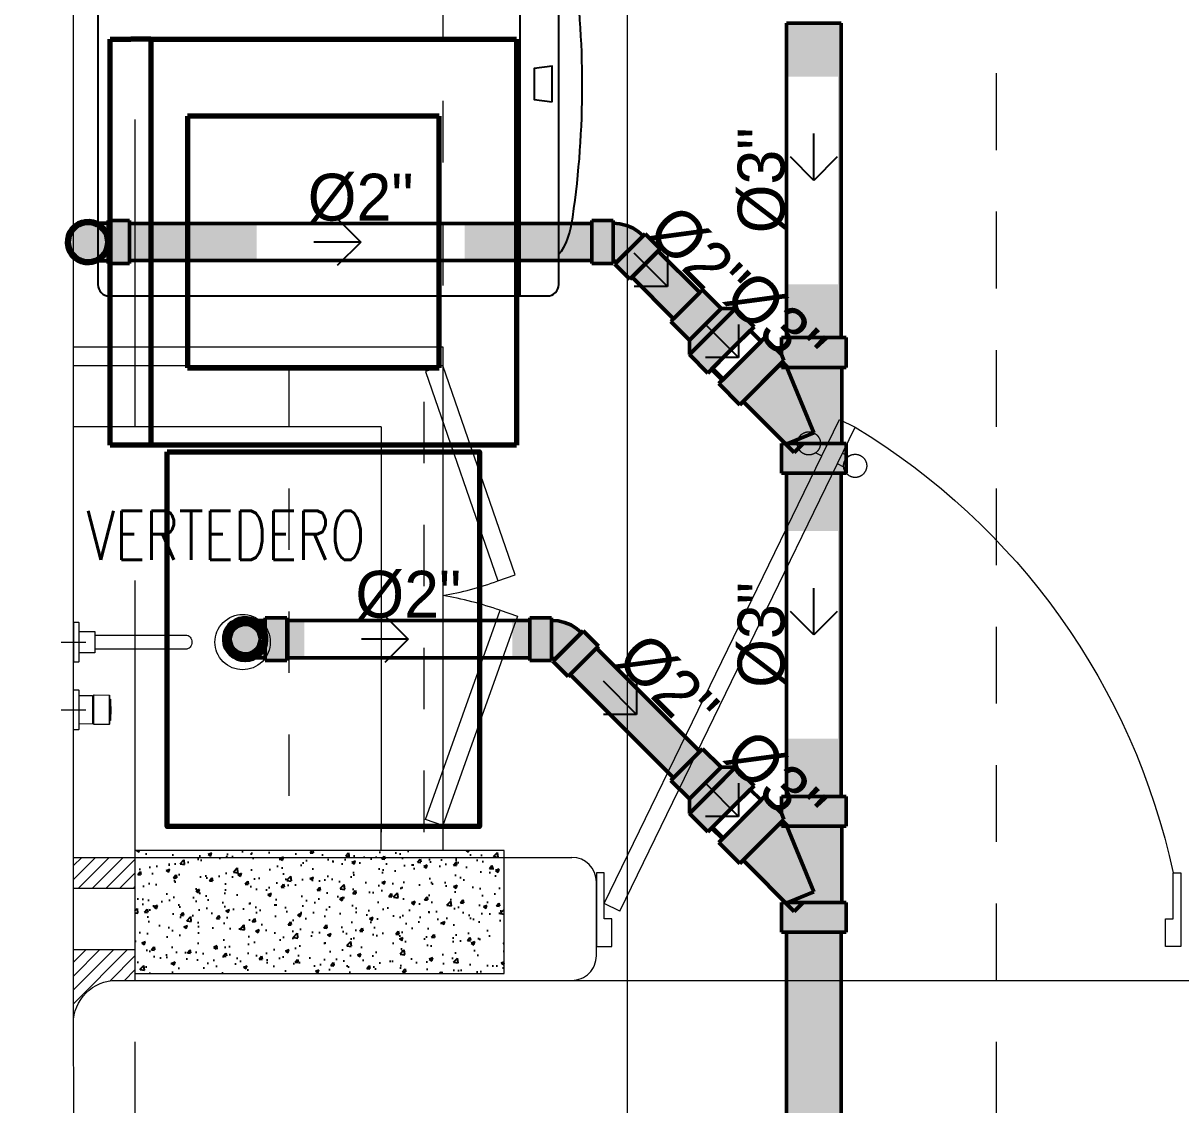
# Model space of a CAD drawing. Header units: metres. Extents: x -232 to 581, y 30 to 789.
# Drawn here: x 218.181 to 220.063, y 382.813 to 384.572 of the extents above; entities that cross this region are included whole.
import ezdxf

# ---------------------------------------------------------------- set-up
doc = ezdxf.new("R2010")
doc.units = ezdxf.units.M
for name, pattern in [('CENTER2', [28.575, 19.05, -3.175, 3.175, -3.175]), ('DASHED', [0.75, 0.5, -0.25]), ('HIDDEN2', [0.1875, 0.125, -0.0625])]:
    doc.linetypes.add(name, pattern=pattern)
for name, color, linetype, lineweight in [('A-DOOR', 35, 'Continuous', 5), ('A-WALL', 250, 'Continuous', 20), ('baños', 140, 'Continuous', 0), ('Columnas', 7, 'Continuous', 18), ('MOB FIJOS', 251, 'Continuous', 0), ('P-Appl-Std', 94, 'Continuous', 70), ('P-Fixt-Snk', 94, 'Continuous', 70), ('PLF 01', 252, 'Continuous', 9), ('PROYECCION', 9, 'DASHED', 0), ('textos', 7, 'Continuous', 0)]:
    doc.layers.add(name, color=color, linetype=linetype, lineweight=lineweight)
doc.layers.add('G-Risr-Std-Nplt', color=7, linetype='Continuous', lineweight=18, plot=False)
for name, color, linetype in [('HATCH', 8, 'Continuous'), ('M-SY-PIPE-STANDARD-Drenaje Ventilacion', 254, 'Continuous'), ('MOBILIARIOS', 252, 'Continuous')]:
    doc.layers.add(name, color=color, linetype=linetype)
doc.layers.add('M-SY-PIPE-STANDARD-Drenaje Sanitario', color=7, linetype='Continuous', true_color=0x726558)
doc.layers.add('PISO', color=7, linetype='Continuous', lineweight=5, true_color=0xe6e6e6)
doc.layers.add('Techos 1', color=7, linetype='HIDDEN2', lineweight=9, true_color=0x42391a)
doc.styles.add('Arch-Dim', font='romans.shx', dxfattribs={"width": 0.75})
doc.styles.add('DS-CAST-01', font='GOTHIC.TTF', dxfattribs={"height": 3})
doc.styles.get("Standard").update_dxf_attribs({"font": 'arial.ttf'})

# ---------------------------------------------------------------- blocks, each defined once
blk = doc.blocks.new('20.03.2026 LN 09 SEGUNDO NIVEL ARQ')
at = {"layer": 'Techos 1', "color": 5, "linetype": 'ByBlock'}
blk.add_line((76.0959, -55.1986), (76.0959, -63.3986), dxfattribs=at)
at = {"layer": 'Techos 1', "color": 5}
blk.add_line((76.6959, -55.5986), (76.6959, -63.3986), dxfattribs=at)
at = {"layer": 'baños', "color": 5, "linetype": 'Continuous', "flags": 8}
for tag, p in [('MODELNUMBER', (83.7813, -42.9175, 0)), ('MATERIAL', (83.7813, -42.9176, 0)), ('PRODUCT', (83.7813, -42.9176, 0)), ('TRADENAME', (83.7813, -42.9176, 0)), ('MODELNUMBER', (84.956, -42.9175, 0)), ('TRADENAME', (84.956, -42.9176, 0)), ('MATERIAL', (84.956, -42.9176, 0)), ('PRODUCT', (84.956, -42.9176, 0))]:
    blk.add_attdef(tag, p, '', height=0.0000254, rotation=180.0001, dxfattribs=at)
at = {"layer": 'baños', "color": 5, "linetype": 'Continuous'}
for tag, p, rotation in [('TRADENAME', (85.8912, -56.9933), 180.0001), ('MODELNUMBER', (85.8912, -56.9934), 180.0001), ('MATERIAL', (85.8914, -56.9932), 180.0001), ('PRODUCT', (85.8914, -56.9933), 180.0001), ('MODELNUMBER', (86.6008, -56.9934), 179.9999), ('MATERIAL', (86.6008, -56.9932), 179.9999), ('PRODUCT', (86.6008, -56.9933), 179.9999), ('TRADENAME', (86.6008, -56.9933), 179.9999)]:
    blk.add_attdef(tag, p, '', height=0.0000254, rotation=rotation, dxfattribs=at)
blk = doc.blocks.new('puerta 1.00')
at = {"layer": 'A-DOOR'}
for p, q in [((-0.15, -0.0125), (-0.9369, -0.3949)), ((-0.1376, -0.038), (-0.15, -0.0125)), ((-0.1376, -0.038), (-0.9245, -0.4204)), ((-0.8777, -0.3661), (-0.8826, -0.3559)), ((-0.8946, -0.3743), (-0.8996, -0.3641)), ((-0.9369, -0.3949), (-0.9245, -0.4204)), ((-0.8653, -0.3916), (-0.8603, -0.4018)), ((-0.8822, -0.3998), (-0.8772, -0.4101))]:
    blk.add_line(p, q, dxfattribs=at)
for points in [[(-0.08, 0), (-0.08, -0.025), (-0.125, -0.025), (-0.125, -0.0125), (-0.2, -0.0125), (-0.2, 0), (-0.08, 0)], [(-0.08, -0.95), (-0.08, -0.925), (-0.125, -0.925), (-0.125, -0.9375), (-0.2, -0.9375), (-0.2, -0.95), (-0.08, -0.95)]]:
    blk.add_lwpolyline(points, dxfattribs=at)
blk.add_arc((0.0366, 0.1602), 1.1229, 211.1336, 257.8343, dxfattribs=at)
for points in [[(-0.8982, -0.3642), (-0.9033, -0.3642), (-0.912, -0.3591), (-0.917, -0.3504), (-0.917, -0.3403), (-0.912, -0.3316), (-0.9033, -0.3265), (-0.8932, -0.3265), (-0.8844, -0.3316), (-0.8794, -0.3403), (-0.8794, -0.3504), (-0.8844, -0.3591), (-0.8932, -0.3642), (-0.8982, -0.3642)], [(-0.8617, -0.4394), (-0.8667, -0.4394), (-0.8754, -0.4344), (-0.8805, -0.4256), (-0.8805, -0.4156), (-0.8754, -0.4068), (-0.8667, -0.4018), (-0.8566, -0.4018), (-0.8479, -0.4068), (-0.8428, -0.4156), (-0.8428, -0.4257), (-0.8479, -0.4344), (-0.8566, -0.4394), (-0.8617, -0.4394)]]:
    blk.add_open_spline(points, degree=2, dxfattribs=at)
blk = doc.blocks.new('bn29-51')
at = {"linetype": 'CENTER2'}
for p, q in [((-0.11, 0.02), (-0.11, -0.02)), ((0, 0.02), (0, -0.02)), ((-0.09, 0), (-0.13, 0)), ((0.02, 0), (-0.02, 0))]:
    blk.add_line(p, q, dxfattribs=at)
at = {"linetype": 'Continuous'}
for p, q in [((-0.1425, 0), (-0.0775, 0)), ((-0.1425, 0), (-0.1425, -0.0081)), ((-0.0775, -0.0081), (-0.0775, 0)), ((0.0325, 0), (-0.0325, 0)), ((-0.0325, 0), (-0.0325, -0.0081)), ((0.0325, -0.0081), (0.0325, 0)), ((-0.142, -0.0086), (-0.078, -0.0086)), ((-0.1275, -0.0086), (-0.1275, -0.035)), ((-0.0925, -0.035), (-0.0925, -0.0086)), ((-0.032, -0.0086), (0.032, -0.0086)), ((-0.0232, -0.0086), (-0.023, -0.0305)), ((0.023, -0.0305), (0.0232, -0.0086)), ((-0.1275, -0.035), (-0.0925, -0.035)), ((-0.1215, -0.035), (-0.1215, -0.152)), ((-0.0985, -0.152), (-0.0985, -0.035)), ((-0.0242, -0.0335), (-0.024, -0.0579)), ((0.024, -0.0333), (-0.024, -0.0333)), ((-0.0226, -0.031), (-0.0226, -0.0322)), ((-0.0225, -0.031), (0.0225, -0.031)), ((0.0226, -0.0322), (0.0226, -0.031)), ((0.024, -0.0579), (0.0242, -0.0335)), ((0.0242, -0.0335), (0.0242, -0.0335)), ((-0.0175, -0.0587), (-0.0175, -0.06)), ((-0.017, -0.0605), (0.017, -0.0605)), ((-0.0071, -0.061), (-0.0071, -0.0605)), ((-0.0071, -0.061), (-0.0071, -0.0605)), ((-0.0071, -0.061), (-0.0071, -0.0605)), ((-0.0071, -0.061), (-0.0071, -0.0605)), ((-0.0071, -0.061), (-0.0071, -0.0605)), ((-0.0071, -0.061), (-0.0071, -0.0605)), ((-0.007, -0.061), (-0.0071, -0.061)), ((-0.0071, -0.061), (-0.0071, -0.061)), ((-0.0071, -0.061), (-0.0071, -0.061)), ((-0.0071, -0.061), (-0.0071, -0.061)), ((-0.0071, -0.061), (-0.0071, -0.061)), ((-0.0071, -0.061), (-0.0071, -0.061)), ((-0.007, -0.061), (-0.007, -0.0605)), ((-0.007, -0.061), (-0.007, -0.0605)), ((-0.007, -0.061), (-0.007, -0.0605)), ((-0.0069, -0.061), (-0.007, -0.061)), ((-0.007, -0.061), (-0.007, -0.061)), ((-0.007, -0.061), (-0.007, -0.061)), ((-0.0069, -0.061), (-0.0069, -0.0605)), ((-0.0069, -0.061), (-0.0069, -0.0605)), ((-0.0068, -0.061), (-0.0069, -0.061)), ((-0.0069, -0.061), (-0.0069, -0.061)), ((-0.0068, -0.061), (-0.0068, -0.0605)), ((-0.0068, -0.061), (-0.0068, -0.0605)), ((-0.0067, -0.061), (-0.0068, -0.061)), ((-0.0068, -0.061), (-0.0068, -0.061)), ((-0.0067, -0.061), (-0.0067, -0.0605)), ((-0.0067, -0.061), (-0.0067, -0.0605)), ((-0.0067, -0.061), (-0.0067, -0.0605)), ((-0.0066, -0.061), (-0.0067, -0.061)), ((-0.0067, -0.061), (-0.0067, -0.061)), ((-0.0067, -0.061), (-0.0067, -0.061)), ((-0.0066, -0.061), (-0.0066, -0.0605)), ((-0.0066, -0.061), (-0.0066, -0.0605)), ((-0.0065, -0.061), (-0.0066, -0.061)), ((-0.0066, -0.061), (-0.0066, -0.061)), ((-0.0065, -0.061), (-0.0065, -0.0605)), ((-0.0064, -0.061), (-0.0065, -0.061)), ((-0.0064, -0.061), (-0.0064, -0.0605)), ((-0.0063, -0.061), (-0.0064, -0.061)), ((-0.0063, -0.061), (-0.0063, -0.0605)), ((-0.0063, -0.061), (-0.0063, -0.0605)), ((-0.0062, -0.061), (-0.0063, -0.061)), ((-0.0063, -0.061), (-0.0063, -0.061)), ((-0.0062, -0.061), (-0.0062, -0.0605)), ((-0.0061, -0.061), (-0.0062, -0.061)), ((-0.0061, -0.061), (-0.0061, -0.0605)), ((-0.006, -0.061), (-0.0061, -0.061)), ((-0.006, -0.061), (-0.006, -0.0605)), ((-0.0058, -0.061), (-0.006, -0.061)), ((-0.0058, -0.061), (-0.0058, -0.0605)), ((-0.0057, -0.061), (-0.0058, -0.061)), ((-0.0057, -0.061), (-0.0057, -0.0605)), ((-0.0056, -0.061), (-0.0057, -0.061)), ((-0.0056, -0.061), (-0.0056, -0.0605)), ((-0.0055, -0.061), (-0.0056, -0.061)), ((-0.0055, -0.0605), (-0.0055, -0.061)), ((-0.0052, -0.061), (-0.0055, -0.061)), ((-0.0052, -0.061), (-0.0051, -0.061)), ((-0.0051, -0.0605), (-0.0051, -0.061)), ((-0.0051, -0.061), (-0.0051, -0.061)), ((-0.0051, -0.061), (-0.0034, -0.061)), ((-0.0034, -0.061), (-0.0034, -0.0605)), ((-0.0034, -0.061), (-0.0016, -0.061)), ((-0.0016, -0.061), (0.0016, -0.061)), ((0.0016, -0.061), (0.0027, -0.061)), ((0.0027, -0.061), (0.0027, -0.0605)), ((0.0027, -0.061), (0.0037, -0.061)), ((0.0037, -0.061), (0.0038, -0.061)), ((0.0038, -0.061), (0.0038, -0.0605)), ((0.0038, -0.061), (0.0052, -0.061)), ((0.0055, -0.061), (0.0052, -0.061)), ((0.0055, -0.061), (0.0055, -0.0605)), ((0.0055, -0.061), (0.0067, -0.061)), ((0.0067, -0.061), (0.0067, -0.0605)), ((0.0067, -0.061), (0.0069, -0.061)), ((0.0069, -0.061), (0.0069, -0.0605)), ((0.0175, -0.06), (0.0175, -0.0587)), ((-0.1215, -0.152), (-0.11, -0.152)), ((-0.1215, -0.152), (-0.1215, -0.1788)), ((-0.0985, -0.152), (-0.11, -0.152)), ((-0.0985, -0.1788), (-0.0985, -0.152)), ((-0.1215, -0.1788), (-0.1215, -0.1825)), ((-0.0985, -0.1825), (-0.0985, -0.1788))]:
    blk.add_line(p, q, dxfattribs=at)
for centre, radius, start, end in [((-0.142, -0.0081), 0.0005, 180, 270), ((-0.078, -0.0081), 0.0005, 270, 0), ((-0.032, -0.0081), 0.0005, 180, 270), ((0.032, -0.0081), 0.0005, 270, 0), ((-0.024, -0.0335), 0.0002, 89.9603, 180.7921), ((-0.0225, -0.0305), 0.0005, 180.5, 253.0499), ((-0.0221, -0.0322), 0.0005, 180.5, 205.8892), ((0, -0.0214), 0.0251, 205.8892, 208.3369), ((0, -0.0214), 0.0251, 331.6671, 334.1108), ((0.0225, -0.0305), 0.0005, 286.9501, 359.5), ((0.0221, -0.0322), 0.0005, 334.1108, 359.5), ((0.024, -0.0335), 0.0002, 359.5288, 90.0657), ((-0.017, -0.06), 0.0005, 180.5, 270), ((0.017, -0.06), 0.0005, 270, 359.5)]:
    blk.add_arc(centre, radius, start, end, dxfattribs=at)
for points, knots in [([(-0.024, -0.0579), (-0.024, -0.0579), (-0.0227, -0.0579), (-0.0174, -0.0579), (-0.0094, -0.0579), (-0.0031, -0.0579), (0.0018, -0.0579), (0.0054, -0.0579), (0.0113, -0.0579), (0.0176, -0.0579), (0.0226, -0.0579), (0.024, -0.0579), (0.024, -0.0579)], [0.2206625, 0.2206625, 0.2206625, 0.2206625, 0.2830677, 0.3454723, 0.4077886, 0.4703297, 0.470399, 0.5062925, 0.5420964, 0.5956479, 0.6553983, 0.7204072, 0.7204072, 0.7204072, 0.7204072]), ([(-0.024, -0.0579), (-0.024, -0.0579), (-0.024, -0.058), (-0.0239, -0.0581), (-0.0239, -0.0582), (-0.0238, -0.0583), (-0.0237, -0.0583), (-0.0236, -0.0584), (-0.0235, -0.0584)], [0, 0, 0, 0, 0.239285, 0.369927, 0.500175, 0.630368, 0.760882, 1, 1, 1, 1]), ([(0.0235, -0.0584), (0.0236, -0.0584), (0.0237, -0.0583), (0.0238, -0.0583), (0.0239, -0.0582), (0.0239, -0.0581), (0.024, -0.058), (0.024, -0.0579), (0.024, -0.0579)], [0, 0, 0, 0, 0.239117, 0.369631, 0.499824, 0.630072, 0.760714, 1, 1, 1, 1])]:
    blk.add_open_spline(points, degree=3, knots=knots, dxfattribs=at)
for points in [[(-0.0235, -0.0584), (-0.0214, -0.0585), (-0.0194, -0.0587), (-0.0175, -0.0588)], [(0.0175, -0.0588), (0.0194, -0.0587), (0.0214, -0.0585), (0.0235, -0.0584)], [(-0.1215, -0.1825), (-0.1215, -0.1851), (-0.119, -0.1903), (-0.113, -0.1925), (-0.11, -0.1925)], [(-0.11, -0.1925), (-0.107, -0.1925), (-0.101, -0.1903), (-0.0985, -0.1851), (-0.0985, -0.1825)]]:
    blk.add_open_spline(points, degree=3, dxfattribs=at)
blk = doc.blocks.new('cl02b-planta')
blk.add_lwpolyline([(1.0729, 0.6704), (0.3871, 0.6704)])
blk.add_lwpolyline([(0.7026, 0.6181), (0.7608, 0.6181), (0.757, 0.6473), (0.7064, 0.6473)], close=True)
for centre, start, end in [((0.4058, 1.3378), 90, 180), ((1.0541, 1.3378), 0, 90), ((0.4058, 0.626), 180, 270), ((1.0541, 0.626), 270, 360)]:
    blk.add_arc(centre, 0.0187, start, end)
for points in [[(1.0541, 1.3565), (0.838, 1.3565), (0.6219, 1.3565), (0.4058, 1.3565)], [(0.3871, 1.3378), (0.3871, 1.1005), (0.3871, 0.8633), (0.3871, 0.626)], [(1.0729, 0.626), (1.0729, 0.8633), (1.0729, 1.1005), (1.0729, 1.3378)], [(0.4058, 0.6072), (0.4221, 0.6072), (0.4385, 0.6072), (0.4549, 0.6072)]]:
    blk.add_open_spline(points, degree=3)
for points, knots in [([(0.4549, 0.6072), (0.6383, 0.6072), (0.8216, 0.6072), (1.005, 0.6072), (1.0214, 0.6072), (1.0378, 0.6072), (1.0541, 0.6072)], [-3.008028, -3.008028, -3.008028, -3.008028, -1.202999, -1.202999, -1.202999, -1.041988, -1.041988, -1.041988, -1.041988]), ([(0.4549, 0.6072), (0.4673, 0.5945), (0.4923, 0.5878), (0.5896, 0.5738), (0.6583, 0.5691), (0.73, 0.5691)], [-2.130599, -2.130599, -2.130599, -2.130599, -1.882644, -1.882644, -1.083277, -1.083277, -1.083277, -1.083277]), ([(0.73, 0.5691), (0.8016, 0.5691), (0.8703, 0.5738), (0.9676, 0.5878), (0.9926, 0.5945), (1.005, 0.6072)], [-1.083277, -1.083277, -1.083277, -1.083277, -0.28391, -0.28391, -0.035954, -0.035954, -0.035954, -0.035954])]:
    blk.add_open_spline(points, degree=3, knots=knots)
blk = doc.blocks.new('20.03.2026 LN 09 PRIMER NIVEL ARQ')
at = {"layer": 'HATCH'}
h = blk.add_hatch(dxfattribs=at)
h.set_pattern_fill('AR-CONC', color=1, scale=0.00032)
h.set_pattern_definition([(50, (109.59505, -7.243447), (0.058299094, -0.005100507), [0.006096, -0.067056]), (355, (109.59505, -7.24345), (-0.011277895, 0.06113819), [0.0048768, -0.053644987]), (100.451445, (109.59991, -7.24387), (0.0470212, 0.05603768), [0.005180803, -0.056988878]), (46.1842, (109.59505, -7.22719), (0.086745293, -0.013453545), [0.009144, -0.100584]), (96.63556, (109.60228, -7.22831), (0.075969323, 0.07917636), [0.00777121, -0.085483395]), (351.18415, (109.59505, -7.22719), (0.07596932, 0.07917636), [0.00731519, -0.080467114]), (21, (109.60318, -7.231255), (0.048516605, -0.032724863), [0.006096, -0.067056]), (326, (109.60318, -7.231255), (0.01977665, 0.05894015), [0.0048768, -0.0536448]), (71.451445, (109.607223, -7.23398), (0.068293254, 0.026215286), [0.005180803, -0.05698878]), (37.5, (109.595052, -7.243447), (0.000988353, 0.0270576124), [0, -0.05299456, 0, -0.0544576, 0, -0.053848]), (7.5, (109.595052, -7.243447), (0.021382292, 0.032057784), [0, -0.03104896, 0, -0.05177536, 0, -0.0205232]), (327.5, (109.576927, -7.243447), (0.0433889905, -0.001833198), [0, -0.02032, 0, -0.0633984, 0, -0.0841248]), (317.5, (109.5688, -7.243447), (0.047401338, 0.008136477), [0, -0.026416, 0, -0.04210304, 0, -0.0597408])])
h.paths.add_polyline_path([(-4.736, -60.6822), (-4.736, -60.8822), (-4.136, -60.8822), (-4.136, -60.6822)])
at = {"layer": 'PLF 01'}
h = blk.add_hatch(dxfattribs=at)
h.set_pattern_fill('LINE', color=1, scale=0.005, angle=45)
h.set_pattern_definition([(45, (109.595052, -7.243447), (-0.0112253202, 0.0112253202), [])])
h.paths.add_polyline_path([(-4.736, -60.7432), (-4.736, -60.6932), (-4.836, -60.6932), (-4.836, -60.7432)])
h.paths.add_polyline_path([(-4.836, -60.8432), (-4.836, -60.9632, -0.414214), (-4.766, -60.8932), (-4.736, -60.8932), (-4.736, -60.8822), (-4.736, -60.8432)])
at = {"layer": 'A-WALL', "color": 1}
for p, q in [((-4.836, -60.6932), (-4.736, -60.6932)), ((-4.736, -60.6932), (-4.026, -60.6932)), ((-4.836, -60.7432), (-4.736, -60.7432)), ((-4.836, -60.8432), (-4.736, -60.8432)), ((-4.736, -60.8822), (-4.736, -60.8932))]:
    blk.add_line(p, q, dxfattribs=at)
for points in [[(-4.836, -60.9632), (-4.836, -56.7432)], [(-4.766, -60.8932), (-4.736, -60.8932)]]:
    blk.add_lwpolyline(points, dxfattribs=at)
for points in [[(-6.3466, -59.9432), (-5.076, -59.9432, -0.414086), (-5.036, -59.9831), (-5.0355, -61.1032, 0.414086), (-4.9955, -61.1432), (-4.8754, -61.1432, 0.415429), (-4.8354, -61.103), (-4.836, -60.9632, 0)], [(-4.736, -60.8932), (-4.026, -60.8932, 0.414214), (-3.986, -60.8532), (-3.986, -60.7332)], [(-4.836, -60.9632, -0.414214), (-4.766, -60.8932), (-4.056, -60.8932)]]:
    blk.add_lwpolyline(points, format="xyb", dxfattribs=at)
blk.add_arc((-4.026, -60.7332), 0.04, 0, 90, dxfattribs=at)
at = {"layer": 'baños', "color": 1}
blk.add_ellipse((-4.561, -60.3432), major_axis=(0.0318, -0.0318), ratio=1, start_param=2.356194489560823, end_param=8.639379796740409, dxfattribs=at)
at = {"layer": 'Columnas', "color": 1}
blk.add_lwpolyline([(-4.736, -60.6822), (-4.736, -60.8822), (-4.136, -60.8822), (-4.136, -60.6822)], close=True, dxfattribs=at)
at = {"layer": 'MOB FIJOS', "color": 1}
for p, q in [((-4.836, -59.8632), (-4.2357, -59.8632)), ((-4.836, -59.8932), (-4.2357, -59.8932)), ((-4.2357, -59.8932), (-4.2357, -60.6413)), ((-4.336, -59.9932), (-4.836, -59.9932)), ((-4.3357, -59.9932), (-4.3357, -60.6522))]:
    blk.add_line(p, q, dxfattribs=at)
for points in [[(-4.1463, -60.2435), (-4.118, -60.2337), (-4.2357, -59.8932), (-4.264, -59.903)], [(-4.1426, -60.2914), (-4.1142, -60.3012), (-4.2357, -60.6413), (-4.264, -60.6315)], [(-4.3357, -60.6413), (-4.2357, -60.6413), (-4.2357, -60.6822), (-4.3357, -60.6822)]]:
    blk.add_lwpolyline(points, close=True, dxfattribs=at)
for centre, radius, start, end in [((-4.3055, -59.8245), 0.4482, 278.9618, 290.7999), ((-4.3399, -60.8597), 0.6016, 70.8569, 80.0265)]:
    blk.add_arc(centre, radius, start, end, dxfattribs=at)
at = {"layer": 'PISO', "color": 1, "linetype": 'DASHED'}
blk.add_line((-4.736, -56.4932), (-4.736, -62.4932), dxfattribs=at)
at = {"layer": 'PISO', "color": 1}
blk.add_line((-4.026, -60.8932), (-2.996, -60.8932), dxfattribs=at)
at = {"layer": 'PROYECCION', "color": 1, "linetype": 'DASHED', "ltscale": 0.1}
for p, q in [((-4.2361, -58.2632), (-4.2357, -59.8932)), ((-4.486, -59.8932), (-4.486, -60.6932)), ((-4.2657, -60.6522), (-4.2657, -59.8932))]:
    blk.add_line(p, q, dxfattribs=at)
at = {"layer": 'Techos 1', "color": 1}
blk.add_line((-3.936, -55.1932), (-3.936, -63.3932), dxfattribs=at)
at = {"layer": 'A-DOOR', "color": 1, "xscale": -1.000000000000001, "rotation": 90}
blk.add_blockref('puerta 1.00', (-3.986, -60.9182), dxfattribs=at)
blk.add_blockref('puerta 1.00', (-3.986, -60.9182), dxfattribs=at)
at = {"layer": 'baños', "color": 1, "xscale": -1.000000000000001, "rotation": 90}
blk.add_blockref('bn29-51', (-4.836, -60.4532), dxfattribs=at)
at = {"layer": 'MOBILIARIOS', "color": 1, "rotation": 90}
blk.add_blockref('cl02b-planta', (-3.4399, -60.1674), dxfattribs=at)
at = {"layer": 'baños', "color": 1, "linetype": 'Continuous'}
for tag, p in [('MODELNUMBER', (-12.0611, -62.0707)), ('MATERIAL', (-12.0611, -62.0709)), ('PRODUCT', (-12.0611, -62.0708)), ('TRADENAME', (-12.0611, -62.0708))]:
    blk.add_attdef(tag, p, '', height=0.0000254, rotation=359.9999, dxfattribs=at)
at = {"layer": 'textos', "color": 1, "lineweight": 13, "insert": (-4.8145, -60.1295), "char_height": 0.08, "width": 26.65337, "attachment_point": 1, "style": 'Arch-Dim'}
blk.add_mtext('\\pxt5.9124,29;VERTEDERO', dxfattribs=at)
blk = doc.blocks.new('_Open90')
at = {"color": 0, "linetype": 'ByBlock', "lineweight": -2}
for p, q in [((-0.5, 0.5), (0, 0)), ((0, 0), (-1, 0)), ((0, 0), (-0.5, -0.5))]:
    blk.add_line(p, q, dxfattribs=at)
blk = doc.blocks.new('Aecb_Duct_Rnd_2Line_Open')
at = {"layer": 'G-Risr-Std-Nplt', "color": 0, "linetype": 'ByBlock', "lineweight": -2}
blk.add_circle((0, 0), 1, dxfattribs=at)
blk = doc.blocks.new('DR 20.03.26 LN09')
at = {"layer": 'M-SY-PIPE-STANDARD-Drenaje Sanitario', "linetype": 'Continuous', "lineweight": 50}
for points in [[(-14499.546, -2929.82), (-14497.796, -2929.82), (-14496.046, -2929.82), (-14496.046, -2909.68), (-14497.796, -2909.68), (-14499.546, -2909.68), (-14499.546, -2913.099), (-14496.247, -2913.099), (-14496.247, -2926.401), (-14499.546, -2926.401)], [(-14545.605, -2923.442), (-14545.63, -2923.7), (-14545.605, -2923.958), (-14545.533, -2924.207), (-14545.415, -2924.438), (-14545.256, -2924.642), (-14545.061, -2924.813), (-14544.838, -2924.945), (-14544.594, -2925.032), (-14544.338, -2925.072), (-14544.079, -2925.064), (-14543.827, -2925.007), (-14543.589, -2924.903), (-14542.973, -2924.903), (-14542.973, -2925.075), (-14541.598, -2925.075), (-14541.598, -2922.325), (-14542.973, -2922.325), (-14542.973, -2922.497), (-14543.589, -2922.497), (-14543.827, -2922.393), (-14544.079, -2922.336), (-14544.338, -2922.328), (-14544.594, -2922.368), (-14544.838, -2922.455), (-14545.061, -2922.587), (-14545.256, -2922.758), (-14545.415, -2922.962), (-14545.533, -2923.193)], [(-14543.579, -2924.892), (-14543.589, -2924.903), (-14542.973, -2924.903), (-14542.973, -2925.075), (-14541.598, -2925.075), (-14541.598, -2922.325), (-14542.973, -2922.325), (-14542.973, -2922.497), (-14543.589, -2922.497), (-14543.581, -2922.506), (-14543.625, -2922.478), (-14543.867, -2922.381), (-14544.124, -2922.331), (-14544.385, -2922.331), (-14544.642, -2922.381), (-14544.885, -2922.478), (-14545.105, -2922.619), (-14545.294, -2922.8), (-14545.445, -2923.012), (-14545.554, -2923.25), (-14545.616, -2923.504), (-14545.628, -2923.765), (-14545.591, -2924.024), (-14545.505, -2924.271), (-14545.375, -2924.498), (-14545.203, -2924.695), (-14544.998, -2924.857), (-14544.766, -2924.976), (-14544.515, -2925.05), (-14544.255, -2925.075), (-14543.994, -2925.05), (-14543.744, -2924.976)], [(-14545.43, -2923.531), (-14545.441, -2923.756), (-14545.409, -2923.98), (-14545.335, -2924.193), (-14545.222, -2924.389), (-14545.074, -2924.559), (-14544.897, -2924.699), (-14544.696, -2924.802), (-14544.479, -2924.866), (-14544.255, -2924.887), (-14544.03, -2924.866), (-14543.813, -2924.802), (-14543.613, -2924.699), (-14543.435, -2924.559), (-14543.287, -2924.389), (-14543.174, -2924.193), (-14543.101, -2923.98), (-14543.068, -2923.756), (-14543.079, -2923.531), (-14543.132, -2923.312), (-14543.226, -2923.106), (-14543.357, -2922.922), (-14543.521, -2922.767), (-14543.71, -2922.644), (-14543.92, -2922.561), (-14544.142, -2922.518), (-14544.367, -2922.518), (-14544.589, -2922.561), (-14544.799, -2922.644), (-14544.989, -2922.767), (-14545.152, -2922.922), (-14545.283, -2923.106), (-14545.377, -2923.312)], [(-14541.598, -2923.7), (-14541.598, -2924.887), (-14533.455, -2924.887), (-14533.455, -2922.512), (-14541.598, -2922.512)], [(-14512.01, -2924.887), (-14512.01, -2923.7), (-14512.01, -2922.512), (-14520.153, -2922.512), (-14520.153, -2924.887)], [(-14512.01, -2922.325), (-14512.01, -2925.075), (-14510.635, -2925.075), (-14510.635, -2924.903), (-14510.587, -2924.907), (-14510.54, -2924.918), (-14510.496, -2924.936), (-14510.455, -2924.962), (-14510.419, -2924.993), (-14510.54, -2925.114), (-14509.568, -2926.086), (-14507.623, -2924.142), (-14508.596, -2923.17), (-14508.717, -2923.291), (-14509.041, -2923.015), (-14509.404, -2922.792), (-14509.797, -2922.63), (-14510.211, -2922.53), (-14510.635, -2922.497), (-14510.635, -2922.325)], [(-14508.596, -2925.114), (-14509.435, -2925.954), (-14506.771, -2928.618), (-14505.932, -2927.778), (-14505.092, -2926.939), (-14507.756, -2924.275)], [(-14505.932, -2927.778), (-14506.948, -2928.795), (-14505.766, -2929.977), (-14505.766, -2930.905), (-14504.584, -2932.087), (-14503.103, -2930.607), (-14501.623, -2929.126), (-14502.805, -2927.944), (-14503.733, -2927.944), (-14504.915, -2926.762)], [(-14500.945, -2929.826), (-14503.884, -2932.765), (-14502.536, -2934.113), (-14502.326, -2933.903), (-14499.628, -2936.601), (-14499.875, -2936.601), (-14499.875, -2938.507), (-14497.796, -2938.507), (-14495.718, -2938.507), (-14495.718, -2936.601), (-14496.015, -2936.601), (-14496.015, -2931.726), (-14495.718, -2931.726), (-14495.718, -2929.82), (-14497.796, -2929.82), (-14499.875, -2929.82), (-14499.875, -2930.896)], [(-14504.341, -2931.844), (-14503.652, -2932.533), (-14503.51, -2932.391), (-14504.199, -2931.702)], [(-14499.546, -2959.205), (-14497.796, -2959.205), (-14496.046, -2959.205), (-14496.046, -2938.507), (-14497.796, -2938.507), (-14499.546, -2938.507), (-14499.546, -2942.206), (-14496.247, -2942.206), (-14496.247, -2955.507), (-14499.546, -2955.507)], [(-14533.52, -2950.32), (-14533.53, -2950.332), (-14532.914, -2950.332), (-14532.914, -2950.504), (-14531.539, -2950.504), (-14531.539, -2947.754), (-14532.914, -2947.754), (-14532.914, -2947.925), (-14533.53, -2947.925), (-14533.522, -2947.934), (-14533.566, -2947.906), (-14533.808, -2947.809), (-14534.065, -2947.76), (-14534.326, -2947.76), (-14534.583, -2947.809), (-14534.826, -2947.906), (-14535.046, -2948.048), (-14535.235, -2948.228), (-14535.387, -2948.441), (-14535.495, -2948.679), (-14535.557, -2948.933), (-14535.569, -2949.194), (-14535.532, -2949.453), (-14535.447, -2949.7), (-14535.316, -2949.926), (-14535.145, -2950.124), (-14534.939, -2950.285), (-14534.707, -2950.405), (-14534.456, -2950.479), (-14534.196, -2950.504), (-14533.936, -2950.479), (-14533.685, -2950.405)], [(-14535.541, -2948.935), (-14535.554, -2949.193), (-14535.517, -2949.449), (-14535.432, -2949.693), (-14535.303, -2949.917), (-14535.134, -2950.112), (-14534.931, -2950.272), (-14534.701, -2950.391), (-14534.453, -2950.463), (-14534.196, -2950.488), (-14533.938, -2950.463), (-14533.691, -2950.391), (-14533.461, -2950.272), (-14533.258, -2950.112), (-14533.088, -2949.917), (-14532.959, -2949.693), (-14532.875, -2949.449), (-14532.838, -2949.193), (-14532.85, -2948.935), (-14532.911, -2948.684), (-14533.018, -2948.449), (-14533.168, -2948.238), (-14533.355, -2948.06), (-14533.573, -2947.92), (-14533.813, -2947.824), (-14534.067, -2947.775), (-14534.325, -2947.775), (-14534.579, -2947.824), (-14534.819, -2947.92), (-14535.036, -2948.06), (-14535.223, -2948.238), (-14535.373, -2948.449), (-14535.48, -2948.684)], [(-14515.967, -2947.754), (-14515.967, -2950.504), (-14514.592, -2950.504), (-14514.592, -2950.332), (-14514.544, -2950.335), (-14514.497, -2950.347), (-14514.453, -2950.365), (-14514.412, -2950.39), (-14514.376, -2950.421), (-14514.497, -2950.543), (-14513.525, -2951.515), (-14511.58, -2949.57), (-14512.553, -2948.598), (-14512.674, -2948.72), (-14512.998, -2948.443), (-14513.361, -2948.221), (-14513.754, -2948.058), (-14514.168, -2947.959), (-14514.592, -2947.925), (-14514.592, -2947.754)], [(-14535.35, -2948.849), (-14535.382, -2949.072), (-14535.371, -2949.298), (-14535.318, -2949.517), (-14535.224, -2949.722), (-14535.093, -2949.906), (-14534.93, -2950.062), (-14534.74, -2950.184), (-14534.53, -2950.268), (-14534.309, -2950.311), (-14534.083, -2950.311), (-14533.861, -2950.268), (-14533.652, -2950.184), (-14533.462, -2950.062), (-14533.298, -2949.906), (-14533.167, -2949.722), (-14533.074, -2949.517), (-14533.02, -2949.298), (-14533.01, -2949.072), (-14533.042, -2948.849), (-14533.116, -2948.635), (-14533.228, -2948.44), (-14533.376, -2948.269), (-14533.554, -2948.13), (-14533.754, -2948.026), (-14533.971, -2947.962), (-14534.196, -2947.941), (-14534.42, -2947.962), (-14534.637, -2948.026), (-14534.838, -2948.13), (-14535.015, -2948.269), (-14535.163, -2948.44), (-14535.276, -2948.635)], [(-14531.539, -2949.129), (-14531.539, -2950.316), (-14530.404, -2950.316), (-14530.404, -2947.941), (-14531.539, -2947.941)], [(-14515.967, -2950.316), (-14515.967, -2949.129), (-14515.967, -2947.941), (-14517.102, -2947.941), (-14517.102, -2950.316)], [(-14512.553, -2950.543), (-14513.392, -2951.382), (-14506.771, -2958.004), (-14505.932, -2957.164), (-14505.092, -2956.324), (-14511.713, -2949.703)], [(-14505.932, -2957.164), (-14506.948, -2958.18), (-14505.766, -2959.363), (-14505.766, -2960.291), (-14504.584, -2961.473), (-14503.103, -2959.992), (-14501.623, -2958.512), (-14502.805, -2957.33), (-14503.733, -2957.33), (-14504.915, -2956.147)], [(-14500.945, -2959.211), (-14503.884, -2962.15), (-14502.536, -2963.498), (-14502.326, -2963.288), (-14499.628, -2965.987), (-14499.875, -2965.987), (-14499.875, -2967.893), (-14497.796, -2967.893), (-14495.718, -2967.893), (-14495.718, -2965.987), (-14496.015, -2965.987), (-14496.015, -2961.112), (-14495.718, -2961.112), (-14495.718, -2959.205), (-14497.796, -2959.205), (-14499.875, -2959.205), (-14499.875, -2960.282)], [(-14504.341, -2961.23), (-14503.652, -2961.918), (-14503.51, -2961.776), (-14504.199, -2961.088)], [(-14499.546, -3125.261), (-14496.046, -3125.261), (-14496.046, -2967.893), (-14497.796, -2967.893), (-14499.546, -2967.893), (-14499.546, -3038.973), (-14496.247, -3038.973), (-14496.247, -3052.275), (-14499.546, -3052.275)]]:
    blk.add_hatch(color=251, dxfattribs=at).paths.add_polyline_path(points, flags=0)
at = {"layer": 'M-SY-PIPE-STANDARD-Drenaje Sanitario', "color": 251, "linetype": 'Continuous', "lineweight": 50}
for points in [[(-14499.546, -2909.68), (-14499.546, -2929.82)], [(-14496.046, -2909.68), (-14499.546, -2909.68)], [(-14496.046, -2929.82), (-14496.046, -2909.68)], [(-14544.255, -2925.075), (-14543.994, -2925.05), (-14543.744, -2924.976), (-14543.511, -2924.857), (-14543.306, -2924.695), (-14543.135, -2924.498), (-14543.004, -2924.271), (-14542.918, -2924.024), (-14542.881, -2923.765), (-14542.894, -2923.504), (-14542.955, -2923.25), (-14543.064, -2923.012), (-14543.215, -2922.8), (-14543.405, -2922.619), (-14543.625, -2922.478), (-14543.867, -2922.381), (-14544.124, -2922.331), (-14544.385, -2922.331), (-14544.642, -2922.381), (-14544.885, -2922.478), (-14545.105, -2922.619), (-14545.294, -2922.8), (-14545.445, -2923.012), (-14545.554, -2923.25), (-14545.616, -2923.504), (-14545.628, -2923.765), (-14545.591, -2924.024), (-14545.505, -2924.271), (-14545.375, -2924.498), (-14545.203, -2924.695), (-14544.998, -2924.857), (-14544.766, -2924.976), (-14544.515, -2925.05), (-14544.255, -2925.075)], [(-14542.973, -2923.201), (-14543.091, -2922.967), (-14543.252, -2922.759), (-14543.449, -2922.586), (-14543.675, -2922.453), (-14543.922, -2922.366), (-14544.182, -2922.327), (-14544.444, -2922.338), (-14544.699, -2922.399), (-14544.938, -2922.507), (-14545.152, -2922.658), (-14545.333, -2922.848), (-14545.476, -2923.068), (-14545.574, -2923.311), (-14545.623, -2923.569), (-14545.623, -2923.831), (-14545.574, -2924.089), (-14545.476, -2924.332), (-14545.333, -2924.552), (-14545.152, -2924.742), (-14544.938, -2924.893), (-14544.699, -2925.001), (-14544.444, -2925.062), (-14544.182, -2925.073), (-14543.922, -2925.034), (-14543.675, -2924.947), (-14543.449, -2924.814), (-14543.252, -2924.641), (-14543.091, -2924.433), (-14542.973, -2924.199)], [(-14544.255, -2924.903), (-14544.027, -2924.881), (-14543.807, -2924.817), (-14543.604, -2924.712), (-14543.424, -2924.571), (-14543.275, -2924.398), (-14543.16, -2924.2), (-14543.085, -2923.984), (-14543.053, -2923.757), (-14543.064, -2923.529), (-14543.118, -2923.306), (-14543.213, -2923.098), (-14543.345, -2922.912), (-14543.511, -2922.754), (-14543.703, -2922.631), (-14543.916, -2922.546), (-14544.14, -2922.502), (-14544.369, -2922.502), (-14544.594, -2922.546), (-14544.806, -2922.631), (-14544.998, -2922.754), (-14545.164, -2922.912), (-14545.297, -2923.098), (-14545.392, -2923.306), (-14545.445, -2923.529), (-14545.456, -2923.757), (-14545.424, -2923.984), (-14545.349, -2924.2), (-14545.235, -2924.398), (-14545.085, -2924.571), (-14544.905, -2924.712), (-14544.702, -2924.817), (-14544.482, -2924.881), (-14544.255, -2924.903)], [(-14544.255, -2924.903), (-14544.476, -2924.883), (-14544.689, -2924.822), (-14544.888, -2924.723), (-14545.065, -2924.589), (-14545.215, -2924.425), (-14545.332, -2924.236), (-14545.412, -2924.029), (-14545.453, -2923.811), (-14545.453, -2923.589), (-14545.412, -2923.371), (-14545.332, -2923.164), (-14545.215, -2922.975), (-14545.065, -2922.811), (-14544.888, -2922.677), (-14544.689, -2922.578), (-14544.476, -2922.517), (-14544.255, -2922.497)], [(-14542.973, -2922.497), (-14544.255, -2922.497)], [(-14542.973, -2922.497), (-14544.255, -2922.497)], [(-14542.973, -2922.325), (-14542.973, -2923.201)], [(-14542.973, -2922.325), (-14541.598, -2922.325)], [(-14542.973, -2922.325), (-14542.973, -2925.075)], [(-14541.598, -2922.325), (-14542.973, -2922.325)], [(-14542.973, -2924.903), (-14542.973, -2922.497)], [(-14542.973, -2924.903), (-14542.973, -2922.497)], [(-14541.598, -2925.075), (-14541.598, -2922.325)], [(-14541.598, -2925.075), (-14541.598, -2922.325)], [(-14512.01, -2922.512), (-14541.598, -2922.512)], [(-14541.598, -2922.512), (-14541.598, -2924.887)], [(-14512.01, -2922.325), (-14512.01, -2925.075)], [(-14512.01, -2922.325), (-14510.635, -2922.325)], [(-14512.01, -2924.887), (-14512.01, -2922.512)], [(-14510.635, -2925.075), (-14510.635, -2922.325)], [(-14510.635, -2924.903), (-14510.635, -2922.497)], [(-14510.635, -2922.497), (-14510.211, -2922.53), (-14509.797, -2922.63), (-14509.404, -2922.792), (-14509.041, -2923.015), (-14508.717, -2923.291)], [(-14508.596, -2923.17), (-14510.54, -2925.114)], [(-14508.717, -2923.291), (-14510.419, -2924.993)], [(-14508.596, -2923.17), (-14507.623, -2924.142)], [(-14509.568, -2926.086), (-14507.623, -2924.142)], [(-14542.973, -2924.199), (-14542.973, -2925.075)], [(-14541.598, -2924.887), (-14512.01, -2924.887)], [(-14507.756, -2924.275), (-14509.435, -2925.954)], [(-14505.092, -2926.939), (-14507.756, -2924.275)], [(-14544.255, -2924.903), (-14542.973, -2924.903)], [(-14544.255, -2924.903), (-14542.973, -2924.903)], [(-14542.973, -2925.075), (-14541.598, -2925.075)], [(-14541.598, -2925.075), (-14542.973, -2925.075)], [(-14512.01, -2925.075), (-14510.635, -2925.075)], [(-14510.419, -2924.993), (-14510.465, -2924.955), (-14510.518, -2924.926), (-14510.575, -2924.909), (-14510.635, -2924.903)], [(-14510.54, -2925.114), (-14509.568, -2926.086)], [(-14509.435, -2925.954), (-14506.771, -2928.618)], [(-14506.771, -2928.618), (-14505.092, -2926.939)], [(-14504.915, -2926.762), (-14505.932, -2927.778)], [(-14503.733, -2927.944), (-14504.915, -2926.762)], [(-14505.932, -2927.778), (-14506.948, -2928.795)], [(-14502.805, -2927.944), (-14505.766, -2930.905)], [(-14505.766, -2929.977), (-14503.733, -2927.944)], [(-14504.749, -2928.961), (-14503.733, -2927.944)], [(-14502.805, -2927.944), (-14504.285, -2929.425)], [(-14503.733, -2927.944), (-14502.805, -2927.944)], [(-14501.623, -2929.126), (-14502.805, -2927.944)], [(-14505.766, -2929.977), (-14506.948, -2928.795)], [(-14505.766, -2929.977), (-14504.749, -2928.961)], [(-14503.103, -2930.607), (-14501.623, -2929.126)], [(-14504.285, -2929.425), (-14505.766, -2930.905)], [(-14505.766, -2930.905), (-14505.766, -2929.977)], [(-14501.866, -2929.369), (-14504.341, -2931.844)], [(-14500.945, -2929.826), (-14503.884, -2932.765)], [(-14503.652, -2932.533), (-14501.177, -2930.058)], [(-14501.177, -2930.058), (-14501.866, -2929.369)], [(-14499.875, -2930.896), (-14500.945, -2929.826)], [(-14497.796, -2929.82), (-14499.875, -2929.82)], [(-14499.875, -2930.896), (-14499.875, -2929.82)], [(-14499.546, -2929.82), (-14496.046, -2929.82)], [(-14495.718, -2929.82), (-14497.796, -2929.82)], [(-14495.718, -2931.726), (-14495.718, -2929.82)], [(-14504.584, -2932.087), (-14503.103, -2930.607)], [(-14504.584, -2932.087), (-14505.766, -2930.905)], [(-14502.536, -2934.113), (-14499.712, -2931.288)], [(-14502.326, -2933.903), (-14499.807, -2931.384)], [(-14499.712, -2931.288), (-14499.875, -2930.896)], [(-14499.875, -2931.726), (-14499.875, -2931.451)], [(-14499.807, -2931.384), (-14499.465, -2931.726)], [(-14504.341, -2931.844), (-14503.652, -2932.533)], [(-14499.875, -2931.726), (-14497.796, -2931.726)], [(-14499.465, -2931.726), (-14499.465, -2931.726), (-14499.531, -2931.726)], [(-14499.465, -2931.726), (-14499.531, -2931.726)], [(-14499.531, -2931.726), (-14497.796, -2935.913)], [(-14496.015, -2931.726), (-14499.465, -2931.726)], [(-14497.796, -2931.726), (-14495.718, -2931.726)], [(-14496.015, -2936.601), (-14496.015, -2931.726)], [(-14502.536, -2934.113), (-14503.884, -2932.765)], [(-14499.056, -2937.173), (-14502.326, -2933.903)], [(-14497.796, -2935.913), (-14499.456, -2936.601)], [(-14497.796, -2936.601), (-14499.875, -2936.601)], [(-14499.875, -2938.507), (-14499.875, -2936.601)], [(-14499.456, -2936.601), (-14498.484, -2936.601)], [(-14498.484, -2936.601), (-14499.056, -2937.173)], [(-14496.015, -2936.601), (-14498.484, -2936.601)], [(-14495.718, -2936.601), (-14497.796, -2936.601)], [(-14495.718, -2938.507), (-14495.718, -2936.601)], [(-14499.875, -2938.507), (-14497.796, -2938.507)], [(-14499.546, -2938.507), (-14499.546, -2959.205)], [(-14496.046, -2938.507), (-14499.546, -2938.507)], [(-14497.796, -2938.507), (-14495.718, -2938.507)], [(-14496.046, -2959.205), (-14496.046, -2938.507)], [(-14534.196, -2950.504), (-14533.936, -2950.479), (-14533.685, -2950.405), (-14533.452, -2950.285), (-14533.247, -2950.124), (-14533.076, -2949.926), (-14532.945, -2949.7), (-14532.86, -2949.453), (-14532.822, -2949.194), (-14532.835, -2948.933), (-14532.896, -2948.679), (-14533.005, -2948.441), (-14533.157, -2948.228), (-14533.346, -2948.048), (-14533.566, -2947.906), (-14533.808, -2947.809), (-14534.065, -2947.76), (-14534.326, -2947.76), (-14534.583, -2947.809), (-14534.826, -2947.906), (-14535.046, -2948.048), (-14535.235, -2948.228), (-14535.387, -2948.441), (-14535.495, -2948.679), (-14535.557, -2948.933), (-14535.569, -2949.194), (-14535.532, -2949.453), (-14535.447, -2949.7), (-14535.316, -2949.926), (-14535.145, -2950.124), (-14534.939, -2950.285), (-14534.707, -2950.405), (-14534.456, -2950.479), (-14534.196, -2950.504)], [(-14534.196, -2950.488), (-14534.453, -2950.463), (-14534.701, -2950.391), (-14534.931, -2950.272), (-14535.134, -2950.112), (-14535.303, -2949.917), (-14535.432, -2949.693), (-14535.517, -2949.449), (-14535.554, -2949.193), (-14535.541, -2948.935), (-14535.48, -2948.684), (-14535.373, -2948.449), (-14535.223, -2948.238), (-14535.036, -2948.06), (-14534.819, -2947.92), (-14534.579, -2947.824), (-14534.325, -2947.775), (-14534.067, -2947.775), (-14533.813, -2947.824), (-14533.573, -2947.92), (-14533.355, -2948.06), (-14533.168, -2948.238), (-14533.018, -2948.449), (-14532.911, -2948.684), (-14532.85, -2948.935), (-14532.838, -2949.193), (-14532.875, -2949.449), (-14532.959, -2949.693), (-14533.088, -2949.917), (-14533.258, -2950.112), (-14533.461, -2950.272), (-14533.691, -2950.391), (-14533.938, -2950.463), (-14534.196, -2950.488)], [(-14532.914, -2947.754), (-14532.914, -2948.63)], [(-14532.914, -2947.754), (-14531.539, -2947.754)], [(-14531.539, -2950.504), (-14531.539, -2947.754)], [(-14515.967, -2947.754), (-14515.967, -2950.504)], [(-14515.967, -2947.754), (-14514.592, -2947.754)], [(-14514.592, -2950.504), (-14514.592, -2947.754)], [(-14534.196, -2950.332), (-14533.968, -2950.31), (-14533.749, -2950.245), (-14533.545, -2950.141), (-14533.365, -2949.999), (-14533.216, -2949.826), (-14533.101, -2949.628), (-14533.027, -2949.412), (-14532.994, -2949.186), (-14533.005, -2948.957), (-14533.059, -2948.735), (-14533.154, -2948.527), (-14533.286, -2948.341), (-14533.452, -2948.183), (-14533.644, -2948.059), (-14533.857, -2947.974), (-14534.081, -2947.931), (-14534.31, -2947.931), (-14534.535, -2947.974), (-14534.747, -2948.059), (-14534.939, -2948.183), (-14535.105, -2948.341), (-14535.238, -2948.527), (-14535.333, -2948.735), (-14535.387, -2948.957), (-14535.398, -2949.186), (-14535.365, -2949.412), (-14535.29, -2949.628), (-14535.176, -2949.826), (-14535.026, -2949.999), (-14534.846, -2950.141), (-14534.643, -2950.245), (-14534.423, -2950.31), (-14534.196, -2950.332)], [(-14532.914, -2947.925), (-14534.196, -2947.925)], [(-14532.914, -2950.332), (-14532.914, -2947.925)], [(-14515.967, -2947.941), (-14531.539, -2947.941)], [(-14531.539, -2947.941), (-14531.539, -2950.316)], [(-14515.967, -2950.316), (-14515.967, -2947.941)], [(-14514.592, -2950.332), (-14514.592, -2947.925)], [(-14514.592, -2947.925), (-14514.168, -2947.959), (-14513.754, -2948.058), (-14513.361, -2948.221), (-14512.998, -2948.443), (-14512.674, -2948.72)], [(-14512.553, -2948.598), (-14514.497, -2950.543)], [(-14512.553, -2948.598), (-14511.58, -2949.57)], [(-14512.674, -2948.72), (-14514.376, -2950.421)], [(-14532.914, -2949.627), (-14532.914, -2950.504)], [(-14513.525, -2951.515), (-14511.58, -2949.57)], [(-14511.713, -2949.703), (-14513.392, -2951.382)], [(-14505.092, -2956.324), (-14511.713, -2949.703)], [(-14534.196, -2950.332), (-14532.914, -2950.332)], [(-14532.914, -2950.504), (-14531.539, -2950.504)], [(-14531.539, -2950.316), (-14515.967, -2950.316)], [(-14515.967, -2950.504), (-14514.592, -2950.504)], [(-14514.376, -2950.421), (-14514.422, -2950.383), (-14514.475, -2950.355), (-14514.532, -2950.338), (-14514.592, -2950.332)], [(-14514.497, -2950.543), (-14513.525, -2951.515)], [(-14513.392, -2951.382), (-14506.771, -2958.004)], [(-14506.771, -2958.004), (-14505.092, -2956.324)], [(-14504.915, -2956.147), (-14505.932, -2957.164)], [(-14503.733, -2957.33), (-14504.915, -2956.147)], [(-14505.932, -2957.164), (-14506.948, -2958.18)], [(-14502.805, -2957.33), (-14505.766, -2960.291)], [(-14505.766, -2959.363), (-14503.733, -2957.33)], [(-14504.749, -2958.346), (-14503.733, -2957.33)], [(-14502.805, -2957.33), (-14504.285, -2958.81)], [(-14503.733, -2957.33), (-14502.805, -2957.33)], [(-14501.623, -2958.512), (-14502.805, -2957.33)], [(-14505.766, -2959.363), (-14506.948, -2958.18)], [(-14505.766, -2959.363), (-14504.749, -2958.346)], [(-14504.285, -2958.81), (-14505.766, -2960.291)], [(-14501.866, -2958.755), (-14504.341, -2961.23)], [(-14503.103, -2959.992), (-14501.623, -2958.512)], [(-14501.177, -2959.443), (-14501.866, -2958.755)], [(-14505.766, -2960.291), (-14505.766, -2959.363)], [(-14500.945, -2959.211), (-14503.884, -2962.15)], [(-14503.652, -2961.918), (-14501.177, -2959.443)], [(-14499.875, -2960.282), (-14500.945, -2959.211)], [(-14497.796, -2959.205), (-14499.875, -2959.205)], [(-14499.875, -2960.282), (-14499.875, -2959.205)], [(-14499.546, -2959.205), (-14496.046, -2959.205)], [(-14495.718, -2959.205), (-14497.796, -2959.205)], [(-14495.718, -2961.112), (-14495.718, -2959.205)], [(-14504.584, -2961.473), (-14505.766, -2960.291)], [(-14504.584, -2961.473), (-14503.103, -2959.992)], [(-14499.712, -2960.674), (-14499.875, -2960.282)], [(-14502.536, -2963.498), (-14499.712, -2960.674)], [(-14502.326, -2963.288), (-14499.807, -2960.769)], [(-14499.875, -2961.112), (-14499.875, -2960.836)], [(-14499.875, -2961.112), (-14497.796, -2961.112)], [(-14499.807, -2960.769), (-14499.465, -2961.112)], [(-14499.465, -2961.112), (-14499.465, -2961.112), (-14499.531, -2961.112)], [(-14499.465, -2961.112), (-14499.531, -2961.112)], [(-14499.531, -2961.112), (-14497.796, -2965.299)], [(-14496.015, -2961.112), (-14499.465, -2961.112)], [(-14497.796, -2961.112), (-14495.718, -2961.112)], [(-14496.015, -2965.987), (-14496.015, -2961.112)], [(-14504.341, -2961.23), (-14503.652, -2961.918)], [(-14502.536, -2963.498), (-14503.884, -2962.15)], [(-14499.056, -2966.559), (-14502.326, -2963.288)], [(-14497.796, -2965.299), (-14499.456, -2965.987)], [(-14497.796, -2965.987), (-14499.875, -2965.987)], [(-14499.875, -2967.893), (-14499.875, -2965.987)], [(-14499.456, -2965.987), (-14498.484, -2965.987)], [(-14498.484, -2965.987), (-14499.056, -2966.559)], [(-14496.015, -2965.987), (-14498.484, -2965.987)], [(-14495.718, -2965.987), (-14497.796, -2965.987)], [(-14495.718, -2967.893), (-14495.718, -2965.987)], [(-14499.875, -2967.893), (-14497.796, -2967.893)], [(-14496.046, -2967.893), (-14499.546, -2967.893)], [(-14499.546, -2967.893), (-14499.546, -3125.261)], [(-14497.796, -2967.893), (-14495.718, -2967.893)], [(-14496.046, -3125.261), (-14496.046, -2967.893)]]:
    blk.add_lwpolyline(points, dxfattribs=at)
at = {"layer": 'P-Appl-Std', "color": 94, "linetype": 'Continuous', "lineweight": 70}
for p, q in [((-14542.836, -2910.7, 41.406), (-14541.523, -2910.7, 41.406)), ((-14542.836, -2936.7, 41.406), (-14542.836, -2910.7, 41.406)), ((-14540.242, -2910.7, 41.406), (-14541.523, -2910.7, 41.406)), ((-14540.242, -2910.7, 41.406), (-14516.836, -2910.7, 41.406)), ((-14540.242, -2910.7, 41.406), (-14540.242, -2936.7, 41.406)), ((-14516.836, -2910.7, 41.406), (-14516.836, -2936.7, 41.406)), ((-14521.773, -2915.637, 41.406), (-14537.898, -2915.637, 41.406)), ((-14537.898, -2915.637, 41.406), (-14537.898, -2931.762, 41.406)), ((-14521.773, -2931.762, 41.406), (-14521.773, -2915.637, 41.406)), ((-14537.898, -2931.762, 41.406), (-14521.773, -2931.762, 41.406)), ((-14541.523, -2936.7, 41.406), (-14542.836, -2936.7, 41.406)), ((-14540.242, -2936.7, 41.406), (-14541.523, -2936.7, 41.406)), ((-14516.836, -2936.7, 41.406), (-14540.242, -2936.7, 41.406))]:
    blk.add_line(p, q, dxfattribs=at)
at = {"layer": 'P-Fixt-Snk', "color": 94, "linetype": 'Continuous', "lineweight": 70, "elevation": 12.25}
blk.add_lwpolyline([(-14539.196, -2937.129), (-14519.196, -2937.129), (-14519.196, -2961.129), (-14539.196, -2961.129)], close=True, dxfattribs=at)
at = {"layer": 'P-Fixt-Snk', "color": 94, "linetype": 'Continuous', "lineweight": 70}
blk.add_circle((-14534.196, -2949.129, 12.25), 1, dxfattribs=at)
at = {"layer": 'M-SY-PIPE-STANDARD-Drenaje Sanitario', "color": 251, "linetype": 'Continuous', "lineweight": -3, "ltscale": 0.5}
for p, xscale, yscale, zscale in [((-14544.255, -2923.7), 1.375, 1.375, 1.375), ((-14534.196, -2949.129), 1.1875, 1.1875, 1.1875)]:
    blk.add_blockref('Aecb_Duct_Rnd_2Line_Open', p, dxfattribs=dict(at, xscale=xscale, yscale=yscale, zscale=zscale))
at = {"layer": 'M-SY-PIPE-STANDARD-Drenaje Sanitario', "color": 251, "linetype": 'Continuous', "lineweight": -3, "xscale": 3, "yscale": 3, "zscale": 3}
for p, rotation in [((-14497.796, -2948.856), 270), ((-14509.148, -2953.948), 314.9999999999878), ((-14502.617, -2960.479), 315.0000000000021)]:
    blk.add_blockref('_Open90', p, dxfattribs=dict(at, rotation=rotation))
blk.add_blockref('_Open90', (-14523.753, -2949.129), dxfattribs=at)
at = {"layer": 'M-SY-PIPE-STANDARD-Drenaje Ventilacion', "color": 254, "linetype": 'Continuous', "lineweight": -3, "xscale": 3, "yscale": 3, "zscale": 3}
for p, rotation in [((-14497.796, -2919.75), 270), ((-14507.169, -2926.541), 314.9999999999745), ((-14502.617, -2931.093), 315.0000000000021)]:
    blk.add_blockref('_Open90', p, dxfattribs=dict(at, rotation=rotation))
blk.add_blockref('_Open90', (-14526.804, -2923.7), dxfattribs=at)
at = {"layer": 'M-SY-PIPE-STANDARD-Drenaje Sanitario', "color": 251, "linetype": 'Continuous', "lineweight": -3, "insert": (-14523.753, -2946.309), "char_height": 3, "attachment_point": 5, "style": 'DS-CAST-01'}
blk.add_mtext('%%C2"', dxfattribs=at)
at = {"layer": 'M-SY-PIPE-STANDARD-Drenaje Sanitario', "color": 251, "linetype": 'Continuous', "lineweight": -3, "char_height": 3, "attachment_point": 5, "style": 'DS-CAST-01'}
for s, insert, rotation in [('%%C3"', (-14501.116, -2948.856), 90), ('%%C2"', (-14507.154, -2951.954), 315), ('%%C3"', (-14500.269, -2958.131), 315)]:
    blk.add_mtext(s, dxfattribs=dict(at, insert=insert, rotation=rotation))
at = {"layer": 'M-SY-PIPE-STANDARD-Drenaje Ventilacion', "color": 254, "linetype": 'Continuous', "lineweight": -3, "char_height": 3, "attachment_point": 5, "style": 'DS-CAST-01'}
for s, insert, rotation in [('%%C3"', (-14501.116, -2919.75), 90), ('%%C2"', (-14505.175, -2924.547), 315), ('%%C3"', (-14500.269, -2928.745), 315)]:
    blk.add_mtext(s, dxfattribs=dict(at, insert=insert, rotation=rotation))
at = {"layer": 'M-SY-PIPE-STANDARD-Drenaje Ventilacion', "color": 254, "linetype": 'Continuous', "lineweight": -3, "insert": (-14526.804, -2920.88), "char_height": 3, "attachment_point": 5, "style": 'DS-CAST-01'}
blk.add_mtext('%%C2"', dxfattribs=at)

msp = doc.modelspace()

# ---------------------------------------------------------------- block references
at = {"color": 1}
for name, p in [('20.03.2026 LN 09 PRIMER NIVEL ARQ', (223.0987, 443.9088)), ('20.03.2026 LN 09 SEGUNDO NIVEL ARQ', (143.0668, 443.9142))]:
    msp.add_blockref(name, p, dxfattribs=at)
at = {"layer": 'M-SY-PIPE-STANDARD-Drenaje Sanitario', "xscale": 0.02539304808409144, "yscale": 0.02539304808409144, "zscale": 0.02539304808409144}
msp.add_blockref('DR 20.03.26 LN09', (587.6094, 458.4578), dxfattribs=at)

doc.saveas('drawing.dxf')
